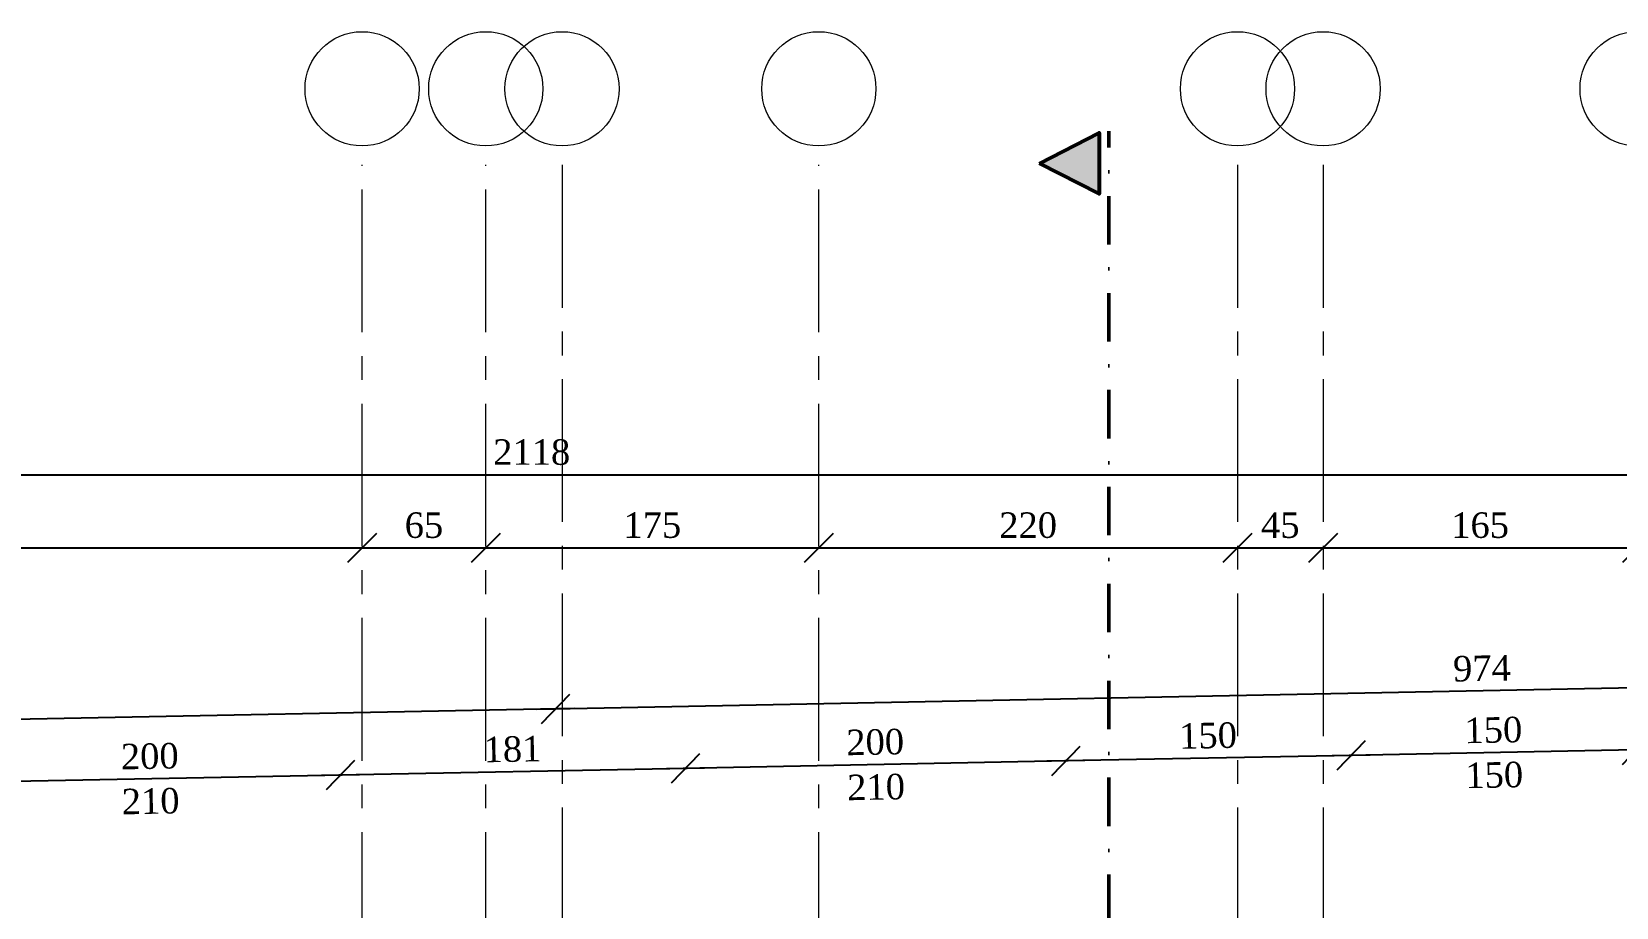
# Model space of a CAD drawing. Header units: millimetres. Extents: x 1373 to 40779, y 1939 to 6439.
# Drawn here: x 10852 to 11685, y 4987 to 5446 of the extents above; entities that cross this region are included whole.
import ezdxf

# ---------------------------------------------------------------- set-up
doc = ezdxf.new("R2010")
doc.units = ezdxf.units.MM
doc.linetypes.add('DASHDOTX2', pattern=[50.8, 25.4, -12.7, 0, -12.7])
doc.linetypes.add('IMPORT-CENTER2', pattern=[112.5, 75, -12.5, 12.5, -12.5])
for name, color, linetype, lineweight in [('A-ANNO-DIMS', 211, 'Continuous', 18), ('A-DETL', 6, 'Continuous', 30), ('A-WALL', 20, 'Continuous', 9), ('kest', 4, 'DASHDOTX2', 50), ('S-GRID', 252, 'IMPORT-CENTER2', 5), ('S-GRID-IDEN', 1, 'Continuous', 18)]:
    doc.layers.add(name, color=color, linetype=linetype, lineweight=lineweight)
doc.styles.add('Times New Roman', font='times.ttf', dxfattribs={"height": 13.4})
doc.dimstyles.new('2_0_mm_-_Arial', dxfattribs={"dimscale": 30.48, "dimtxt": 14.029207, "dimasz": 0.492126, "dimexe": 0.328084, "dimexo": 0.625, "dimgap": 0.164042, "dimtad": 1, "dimdec": 0, "dimtxsty": 'Times New Roman', "dimblk1": 'OBLIQUE', "dimblk2": 'OBLIQUE', "dimsah": 1, "dimcen": 2.5, "dimdle": 0.328084, "dimazin": 3, "dimtfac": 1, "dimtix": 1, "dimtmove": 0, "dimatfit": 3, "dimfxl": 0.656168, "dimfxlon": 1, "dimtvp": 1, "dimarcsym": 2})
doc.dimstyles.new('2_0_mm_-_Arial_2', dxfattribs={"dimscale": 30.48, "dimtxt": 14.029207, "dimasz": 0.492126, "dimexe": 0.328084, "dimexo": 0.625, "dimgap": 0.164042, "dimtad": 1, "dimdec": 0, "dimtxsty": 'Times New Roman', "dimblk1": 'OBLIQUE', "dimblk2": 'OBLIQUE', "dimsah": 1, "dimcen": 2.5, "dimdle": 0.328084, "dimazin": 3, "dimtfac": 1, "dimtix": 1, "dimtmove": 0, "dimatfit": 3, "dimfxl": 0.656168, "dimfxlon": 1, "dimtvp": 1, "dimarcsym": 2})

# ---------------------------------------------------------------- blocks, each defined once
blk = doc.blocks.new('Grid - 3_0mm mit Kreis-1799268-1_BODRUM KAT')
at = {"layer": 'S-GRID-IDEN'}
blk.add_circle((0, 0), 0.3, dxfattribs=at)
blk = doc.blocks.new('_Oblique')
at = {"color": 0, "linetype": 'ByBlock', "lineweight": -2}
blk.add_line((-0.5, -0.5), (0.5, 0.5), dxfattribs=at)
blk = doc.blocks.new('*D17620')
at = {"layer": 'A-ANNO-DIMS', "color": 0, "lineweight": -2, "transparency": 16777216}
blk.add_line((10561.07, 5175.38), (11036.07, 5175.38), dxfattribs=at)
at = {"layer": 'Defpoints', "color": 0, "transparency": 16777216}
for p in [(10571.07, 5195.38), (11026.07, 5195.38), (11026.07, 5175.38)]:
    blk.add_point(p, dxfattribs=at)
at = {"layer": 'A-ANNO-DIMS', "color": 0, "lineweight": -2, "transparency": 16777216, "xscale": 15, "yscale": 15, "zscale": 15, "rotation": 180}
blk.add_blockref('_Oblique', (10571.07, 5175.38), dxfattribs=at)
at = {"layer": 'A-ANNO-DIMS', "color": 0, "lineweight": -2, "transparency": 16777216, "xscale": 15, "yscale": 15, "zscale": 15}
blk.add_blockref('_Oblique', (11026.07, 5175.38), dxfattribs=at)
at = {"layer": 'A-ANNO-DIMS', "color": 0, "transparency": 16777216, "insert": (10798.57, 5187.19), "char_height": 13.4, "width": 36.4299, "attachment_point": 5, "style": 'Times New Roman'}
blk.add_mtext('\\A1;455', dxfattribs=at)
blk = doc.blocks.new('*D17621')
at = {"layer": 'A-ANNO-DIMS', "color": 0, "lineweight": -2, "transparency": 16777216}
blk.add_line((11016.07, 5175.38), (11101.07, 5175.38), dxfattribs=at)
at = {"layer": 'Defpoints', "color": 0, "transparency": 16777216}
for p in [(11026.07, 5195.38), (11091.07, 5195.38), (11091.07, 5175.38)]:
    blk.add_point(p, dxfattribs=at)
at = {"layer": 'A-ANNO-DIMS', "color": 0, "lineweight": -2, "transparency": 16777216, "xscale": 15, "yscale": 15, "zscale": 15, "rotation": 180}
blk.add_blockref('_Oblique', (11026.07, 5175.38), dxfattribs=at)
at = {"layer": 'A-ANNO-DIMS', "color": 0, "lineweight": -2, "transparency": 16777216, "xscale": 15, "yscale": 15, "zscale": 15}
blk.add_blockref('_Oblique', (11091.07, 5175.38), dxfattribs=at)
at = {"layer": 'A-ANNO-DIMS', "color": 0, "transparency": 16777216, "insert": (11058.57, 5187.19), "char_height": 13.4, "width": 24.2866, "attachment_point": 5, "style": 'Times New Roman'}
blk.add_mtext('\\A1;65', dxfattribs=at)
blk = doc.blocks.new('*D17622')
at = {"layer": 'A-ANNO-DIMS', "color": 0, "lineweight": -2, "transparency": 16777216}
blk.add_line((11081.07, 5175.38), (11276.07, 5175.38), dxfattribs=at)
at = {"layer": 'Defpoints', "color": 0, "transparency": 16777216}
for p in [(11091.07, 5195.38), (11266.07, 5195.38), (11266.07, 5175.38)]:
    blk.add_point(p, dxfattribs=at)
at = {"layer": 'A-ANNO-DIMS', "color": 0, "lineweight": -2, "transparency": 16777216, "xscale": 15, "yscale": 15, "zscale": 15, "rotation": 180}
blk.add_blockref('_Oblique', (11091.07, 5175.38), dxfattribs=at)
at = {"layer": 'A-ANNO-DIMS', "color": 0, "lineweight": -2, "transparency": 16777216, "xscale": 15, "yscale": 15, "zscale": 15}
blk.add_blockref('_Oblique', (11266.07, 5175.38), dxfattribs=at)
at = {"layer": 'A-ANNO-DIMS', "color": 0, "transparency": 16777216, "insert": (11178.57, 5187.21), "char_height": 13.4, "width": 36.4299, "attachment_point": 5, "style": 'Times New Roman'}
blk.add_mtext('\\A1;175', dxfattribs=at)
blk = doc.blocks.new('*D17623')
at = {"layer": 'A-ANNO-DIMS', "color": 0, "lineweight": -2, "transparency": 16777216}
blk.add_line((11256.07, 5175.38), (11496.07, 5175.38), dxfattribs=at)
at = {"layer": 'Defpoints', "color": 0, "transparency": 16777216}
for p in [(11266.07, 5195.38), (11486.07, 5195.38), (11486.07, 5175.38)]:
    blk.add_point(p, dxfattribs=at)
at = {"layer": 'A-ANNO-DIMS', "color": 0, "lineweight": -2, "transparency": 16777216, "xscale": 15, "yscale": 15, "zscale": 15, "rotation": 180}
blk.add_blockref('_Oblique', (11266.07, 5175.38), dxfattribs=at)
at = {"layer": 'A-ANNO-DIMS', "color": 0, "lineweight": -2, "transparency": 16777216, "xscale": 15, "yscale": 15, "zscale": 15}
blk.add_blockref('_Oblique', (11486.07, 5175.38), dxfattribs=at)
at = {"layer": 'A-ANNO-DIMS', "color": 0, "transparency": 16777216, "insert": (11376.07, 5187.19), "char_height": 13.4, "width": 36.4299, "attachment_point": 5, "style": 'Times New Roman'}
blk.add_mtext('\\A1;220', dxfattribs=at)
blk = doc.blocks.new('*D17624')
at = {"layer": 'A-ANNO-DIMS', "color": 0, "lineweight": -2, "transparency": 16777216}
blk.add_line((11476.07, 5175.38), (11541.07, 5175.38), dxfattribs=at)
at = {"layer": 'Defpoints', "color": 0, "transparency": 16777216}
for p in [(11486.07, 5195.38), (11531.07, 5195.38), (11531.07, 5175.38)]:
    blk.add_point(p, dxfattribs=at)
at = {"layer": 'A-ANNO-DIMS', "color": 0, "lineweight": -2, "transparency": 16777216, "xscale": 15, "yscale": 15, "zscale": 15, "rotation": 180}
blk.add_blockref('_Oblique', (11486.07, 5175.38), dxfattribs=at)
at = {"layer": 'A-ANNO-DIMS', "color": 0, "lineweight": -2, "transparency": 16777216, "xscale": 15, "yscale": 15, "zscale": 15}
blk.add_blockref('_Oblique', (11531.07, 5175.38), dxfattribs=at)
at = {"layer": 'A-ANNO-DIMS', "color": 0, "transparency": 16777216, "insert": (11508.57, 5187.19), "char_height": 13.4, "width": 24.2866, "attachment_point": 5, "style": 'Times New Roman'}
blk.add_mtext('\\A1;45', dxfattribs=at)
blk = doc.blocks.new('*D17625')
at = {"layer": 'A-ANNO-DIMS', "color": 0, "lineweight": -2, "transparency": 16777216}
blk.add_line((11521.07, 5175.38), (11706.07, 5175.38), dxfattribs=at)
at = {"layer": 'Defpoints', "color": 0, "transparency": 16777216}
for p in [(11531.07, 5195.38), (11696.07, 5195.38), (11696.07, 5175.38)]:
    blk.add_point(p, dxfattribs=at)
at = {"layer": 'A-ANNO-DIMS', "color": 0, "lineweight": -2, "transparency": 16777216, "xscale": 15, "yscale": 15, "zscale": 15, "rotation": 180}
blk.add_blockref('_Oblique', (11531.07, 5175.38), dxfattribs=at)
at = {"layer": 'A-ANNO-DIMS', "color": 0, "lineweight": -2, "transparency": 16777216, "xscale": 15, "yscale": 15, "zscale": 15}
blk.add_blockref('_Oblique', (11696.07, 5175.38), dxfattribs=at)
at = {"layer": 'A-ANNO-DIMS', "color": 0, "transparency": 16777216, "insert": (11613.57, 5187.19), "char_height": 13.4, "width": 36.4299, "attachment_point": 5, "style": 'Times New Roman'}
blk.add_mtext('\\A1;165', dxfattribs=at)
blk = doc.blocks.new('*D17628')
at = {"layer": 'A-ANNO-DIMS', "color": 0, "lineweight": -2, "transparency": 16777216}
for p, q in [((10056.35, 5231.83), (10056.35, 5203.74)), ((10046.35, 5213.74), (12184.05, 5213.74))]:
    blk.add_line(p, q, dxfattribs=at)
at = {"layer": 'Defpoints', "color": 0, "transparency": 16777216}
for p in [(10056.35, 5233.74), (12174.05, 5233.74), (12174.05, 5213.74)]:
    blk.add_point(p, dxfattribs=at)
at = {"layer": 'A-ANNO-DIMS', "color": 0, "lineweight": -2, "transparency": 16777216, "xscale": 15, "yscale": 15, "zscale": 15, "rotation": 180}
blk.add_blockref('_Oblique', (10056.35, 5213.74), dxfattribs=at)
at = {"layer": 'A-ANNO-DIMS', "color": 0, "lineweight": -2, "transparency": 16777216, "xscale": 15, "yscale": 15, "zscale": 15}
blk.add_blockref('_Oblique', (12174.05, 5213.74), dxfattribs=at)
at = {"layer": 'A-ANNO-DIMS', "color": 0, "transparency": 16777216, "insert": (11115.2, 5225.56), "char_height": 13.4, "width": 48.5733, "attachment_point": 5, "style": 'Times New Roman'}
blk.add_mtext('\\A1;2118', dxfattribs=at)
blk = doc.blocks.new('*D17630')
at = {"layer": 'A-ANNO-DIMS', "color": 0, "lineweight": -2, "transparency": 16777216}
blk.add_line((11705.72, 5069.46), (11535.8, 5066.15), dxfattribs=at)
at = {"layer": 'Defpoints', "color": 0, "transparency": 16777216}
for p in [(11545.8, 5066.35), (11546.19, 5046.35), (11696.12, 5049.27)]:
    blk.add_point(p, dxfattribs=at)
at = {"layer": 'A-ANNO-DIMS', "color": 0, "lineweight": -2, "transparency": 16777216, "xscale": 15, "yscale": 15, "zscale": 15}
for p, rotation in [((11545.8, 5066.35), 181.115570023634), ((11695.73, 5069.27), 1.115570023634005)]:
    blk.add_blockref('_Oblique', p, dxfattribs=dict(at, rotation=rotation))
at = {"layer": 'A-ANNO-DIMS', "color": 0, "transparency": 16777216, "char_height": 13.4, "width": 36.4299, "attachment_point": 5, "rotation": 1.11557, "style": 'Times New Roman'}
for insert in [(11620.53, 5079.62), (11620.99, 5056)]:
    blk.add_mtext('\\A1;150', dxfattribs=dict(at, insert=insert))
blk = doc.blocks.new('*D17631')
at = {"layer": 'A-ANNO-DIMS', "color": 0, "lineweight": -2, "transparency": 16777216}
blk.add_line((11555.8, 5066.54), (11385.87, 5063.24), dxfattribs=at)
at = {"layer": 'Defpoints', "color": 0, "transparency": 16777216}
for p in [(11395.87, 5063.43), (11546.19, 5046.35), (11396.26, 5043.43)]:
    blk.add_point(p, dxfattribs=at)
at = {"layer": 'A-ANNO-DIMS', "color": 0, "lineweight": -2, "transparency": 16777216, "xscale": 15, "yscale": 15, "zscale": 15}
for p, rotation in [((11545.8, 5066.35), 1.115570023634005), ((11395.87, 5063.43), 181.115570023634)]:
    blk.add_blockref('_Oblique', p, dxfattribs=dict(at, rotation=rotation))
at = {"layer": 'A-ANNO-DIMS', "color": 0, "transparency": 16777216, "insert": (11470.6, 5076.7), "char_height": 13.4, "width": 36.4299, "attachment_point": 5, "rotation": 1.11557, "style": 'Times New Roman'}
blk.add_mtext('\\A1;150', dxfattribs=at)
blk = doc.blocks.new('*D17632')
at = {"layer": 'A-ANNO-DIMS', "color": 0, "lineweight": -2, "transparency": 16777216}
blk.add_line((11405.87, 5063.62), (11185.97, 5059.34), dxfattribs=at)
at = {"layer": 'Defpoints', "color": 0, "transparency": 16777216}
for p in [(11195.96, 5059.54), (11196.35, 5039.54), (11396.26, 5043.43)]:
    blk.add_point(p, dxfattribs=at)
at = {"layer": 'A-ANNO-DIMS', "color": 0, "lineweight": -2, "transparency": 16777216, "xscale": 15, "yscale": 15, "zscale": 15}
for p, rotation in [((11195.96, 5059.54), 181.115570023634), ((11395.87, 5063.43), 1.115570023634005)]:
    blk.add_blockref('_Oblique', p, dxfattribs=dict(at, rotation=rotation))
at = {"layer": 'A-ANNO-DIMS', "color": 0, "transparency": 16777216, "char_height": 13.4, "width": 36.4299, "attachment_point": 5, "rotation": 1.11557, "style": 'Times New Roman'}
for s, insert in [('\\A1;200', (11295.69, 5073.3)), ('\\A1;210', (11296.15, 5049.67))]:
    blk.add_mtext(s, dxfattribs=dict(at, insert=insert))
blk = doc.blocks.new('*D17633')
at = {"layer": 'A-ANNO-DIMS', "color": 0, "lineweight": -2, "transparency": 16777216}
blk.add_line((11205.96, 5059.73), (11004.7, 5055.81), dxfattribs=at)
at = {"layer": 'Defpoints', "color": 0, "transparency": 16777216}
for p in [(11014.7, 5056.01), (11196.35, 5039.54), (11015.09, 5036.01)]:
    blk.add_point(p, dxfattribs=at)
at = {"layer": 'A-ANNO-DIMS', "color": 0, "lineweight": -2, "transparency": 16777216, "xscale": 15, "yscale": 15, "zscale": 15}
for p, rotation in [((11014.7, 5056.01), 181.115570023634), ((11195.96, 5059.54), 1.115570023634005)]:
    blk.add_blockref('_Oblique', p, dxfattribs=dict(at, rotation=rotation))
at = {"layer": 'A-ANNO-DIMS', "color": 0, "transparency": 16777216, "insert": (11105.1, 5069.59), "char_height": 13.4, "width": 36.4299, "attachment_point": 5, "rotation": 1.11557, "style": 'Times New Roman'}
blk.add_mtext('\\A1;181', dxfattribs=at)
blk = doc.blocks.new('*D17634')
at = {"layer": 'A-ANNO-DIMS', "color": 0, "lineweight": -2, "transparency": 16777216}
blk.add_line((11024.7, 5056.2), (10804.74, 5051.92), dxfattribs=at)
at = {"layer": 'Defpoints', "color": 0, "transparency": 16777216}
for p in [(10814.74, 5052.11), (10815.13, 5032.12), (11015.09, 5036.01)]:
    blk.add_point(p, dxfattribs=at)
at = {"layer": 'A-ANNO-DIMS', "color": 0, "lineweight": -2, "transparency": 16777216, "xscale": 15, "yscale": 15, "zscale": 15}
for p, rotation in [((11014.7, 5056.01), 1.115570023634005), ((10814.74, 5052.11), 181.115570023634)]:
    blk.add_blockref('_Oblique', p, dxfattribs=dict(at, rotation=rotation))
at = {"layer": 'A-ANNO-DIMS', "color": 0, "transparency": 16777216, "char_height": 13.4, "width": 36.4299, "attachment_point": 5, "rotation": 1.11557, "style": 'Times New Roman'}
for s, insert in [('\\A1;200', (10914.49, 5065.87)), ('\\A1;210', (10914.95, 5042.25))]:
    blk.add_mtext(s, dxfattribs=dict(at, insert=insert))
blk = doc.blocks.new('*D17640')
at = {"layer": 'A-ANNO-DIMS', "color": 0, "lineweight": -2, "transparency": 16777216}
for p, q in [((12102.18, 5091.58), (12101.63, 5119.67)), ((12111.82, 5109.87), (11117.68, 5090.51))]:
    blk.add_line(p, q, dxfattribs=at)
at = {"layer": 'Defpoints', "color": 0, "transparency": 16777216}
for p in [(11127.68, 5090.7), (12102.22, 5089.68), (11128.07, 5070.71)]:
    blk.add_point(p, dxfattribs=at)
at = {"layer": 'A-ANNO-DIMS', "color": 0, "lineweight": -2, "transparency": 16777216, "xscale": 15, "yscale": 15, "zscale": 15}
for p, rotation in [((12101.83, 5109.67), 1.115570023634005), ((11127.68, 5090.7), 181.115570023634)]:
    blk.add_blockref('_Oblique', p, dxfattribs=dict(at, rotation=rotation))
at = {"layer": 'A-ANNO-DIMS', "color": 0, "transparency": 16777216, "insert": (11614.52, 5112.02), "char_height": 13.4, "width": 36.4299, "attachment_point": 5, "rotation": 1.11557, "style": 'Times New Roman'}
blk.add_mtext('\\A1;974', dxfattribs=at)
blk = doc.blocks.new('*D17641')
at = {"layer": 'A-ANNO-DIMS', "color": 0, "lineweight": -2, "transparency": 16777216}
for p, q in [((11137.68, 5090.9), (10042.88, 5069.58)), ((10053.23, 5051.68), (10052.69, 5079.77))]:
    blk.add_line(p, q, dxfattribs=at)
at = {"layer": 'Defpoints', "color": 0, "transparency": 16777216}
for p in [(10052.88, 5069.77), (11128.07, 5070.71), (10053.27, 5049.78)]:
    blk.add_point(p, dxfattribs=at)
at = {"layer": 'A-ANNO-DIMS', "color": 0, "lineweight": -2, "transparency": 16777216, "xscale": 15, "yscale": 15, "zscale": 15}
for p, rotation in [((11127.68, 5090.7), 1.115570023634005), ((10052.88, 5069.77), 181.115570023634)]:
    blk.add_blockref('_Oblique', p, dxfattribs=dict(at, rotation=rotation))
at = {"layer": 'A-ANNO-DIMS', "color": 0, "transparency": 16777216, "insert": (10590.05, 5092.07), "char_height": 13.4, "width": 48.5733, "attachment_point": 5, "rotation": 1.11557, "style": 'Times New Roman'}
blk.add_mtext('\\A1;1075', dxfattribs=at)
blk = doc.blocks.new('KESİT')
at = {"layer": 'A-WALL'}
blk.add_hatch(color=4, dxfattribs=at).paths.add_polyline_path([(14731.35, 5377.25), (14762.75, 5393.24), (14762.75, 5361.27)])
at = {"layer": 'A-WALL', "color": 4, "lineweight": 53}
blk.add_lwpolyline([(14731.35, 5377.25), (14762.75, 5393.24), (14762.75, 5361.27), (14731.35, 5377.25)], dxfattribs=at)
at = {"layer": 'kest'}
blk.add_line((14767.84, 2942.37), (14767.85, 5394.21), dxfattribs=at)

msp = doc.modelspace()

# ---------------------------------------------------------------- linework, layer by layer
at = {"layer": 'S-GRID', "lineweight": 18}
for p, q in [((11026.07, 2926.07), (11026.07, 5376.43)), ((11091.07, 2926.07), (11091.07, 5376.43)), ((11131.13, 5376.43), (11131.13, 2926.07)), ((11266.07, 2926.07), (11266.07, 5376.43)), ((11486.07, 5376.43), (11486.07, 2926.07)), ((11531.07, 5376.43), (11531.07, 2926.07))]:
    msp.add_line(p, q, dxfattribs=at)

# ---------------------------------------------------------------- block references
at = {"layer": 'A-DETL'}
msp.add_blockref('KESİT', (-3349.35, 0), dxfattribs=at)
at = {"layer": 'S-GRID-IDEN', "xscale": 99.99999999999993, "yscale": 99.99999999999993, "zscale": 99.99999999999993}
for p in [(11026.07, 5416.43), (11091.07, 5416.43), (11266.07, 5416.43), (11696.07, 5416.43)]:
    msp.add_blockref('Grid - 3_0mm mit Kreis-1799268-1_BODRUM KAT', p, dxfattribs=at)
at = {"layer": 'S-GRID-IDEN', "xscale": 99.99999999999993, "yscale": 99.99999999999993, "zscale": 99.99999999999993, "rotation": 180}
for p in [(11131.13, 5416.43), (11486.07, 5416.43), (11531.07, 5416.43)]:
    msp.add_blockref('Grid - 3_0mm mit Kreis-1799268-1_BODRUM KAT', p, dxfattribs=at)

# ---------------------------------------------------------------- dimensions: what is measured, and where the dimension line sits
at = {"layer": 'A-ANNO-DIMS'}
for base, p1, p2, dimstyle, override, picture, middle in [((12174.05, 5213.74), (10056.35, 5233.74), (12174.05, 5233.74), '2_0_mm_-_Arial_2', {"dimse1": 0, "dimse2": 1, "dimfxl": 2117.692223}, '*D17628', (11115.2, 5225.56)), ((11266.07, 5175.38), (11091.07, 5195.38), (11266.07, 5195.38), '2_0_mm_-_Arial', {"dimse1": 1, "dimse2": 1, "dimfxl": 175}, '*D17622', (11178.57, 5187.21)), ((11026.07, 5175.38), (10571.07, 5195.38), (11026.07, 5195.38), '2_0_mm_-_Arial', {"dimse1": 1, "dimse2": 1, "dimfxl": 455}, '*D17620', (10798.57, 5187.19)), ((11091.07, 5175.38), (11026.07, 5195.38), (11091.07, 5195.38), '2_0_mm_-_Arial', {"dimse1": 1, "dimse2": 1, "dimfxl": 65}, '*D17621', (11058.57, 5187.19)), ((11486.07, 5175.38), (11266.07, 5195.38), (11486.07, 5195.38), '2_0_mm_-_Arial', {"dimse1": 1, "dimse2": 1, "dimfxl": 220}, '*D17623', (11376.07, 5187.19)), ((11531.07, 5175.38), (11486.07, 5195.38), (11531.07, 5195.38), '2_0_mm_-_Arial', {"dimse1": 1, "dimse2": 1, "dimfxl": 45}, '*D17624', (11508.57, 5187.19)), ((11696.07, 5175.38), (11531.07, 5195.38), (11696.07, 5195.38), '2_0_mm_-_Arial', {"dimse1": 1, "dimse2": 1, "dimfxl": 165}, '*D17625', (11613.57, 5187.19))]:
    dim = msp.add_linear_dim(base=base, p1=p1, p2=p2, dimstyle=dimstyle, override=override, dxfattribs=at)
    dim.commit()
    dim.dimension.update_dxf_attribs({"geometry": picture, "text_midpoint": middle})
for base, p1, p2, override, picture, middle in [((11127.68, 5090.7), (12102.22, 5089.68), (11128.07, 5070.71), {"dimse1": 0, "dimse2": 1, "dimfxl": 974.333311}, '*D17640', (11614.52, 5112.02)), ((10052.88, 5069.77), (11128.07, 5070.71), (10053.27, 5049.78), {"dimse1": 1, "dimse2": 0, "dimfxl": 1074.999688}, '*D17641', (10590.05, 5092.07)), ((11395.87, 5063.43), (11546.19, 5046.35), (11396.26, 5043.43), {"dimse1": 1, "dimse2": 1, "dimfxl": 149.95673}, '*D17631', (11470.6, 5076.7)), ((11014.7, 5056.01), (11196.35, 5039.54), (11015.09, 5036.01), {"dimse1": 1, "dimse2": 1, "dimfxl": 181.296064}, '*D17633', (11105.1, 5069.59))]:
    dim = msp.add_linear_dim(base=base, p1=p1, p2=p2, angle=1.11557, dimstyle='2_0_mm_-_Arial_2', override=override, dxfattribs=at)
    dim.commit()
    dim.dimension.update_dxf_attribs({"geometry": picture, "text_midpoint": middle})
for base, p1, p2, text, override, picture, middle in [((11545.8, 5066.35), (11696.12, 5049.27), (11546.19, 5046.35), '<>\\X150', {"dimse1": 1, "dimse2": 1, "dimfxl": 149.95673}, '*D17630', (11620.76, 5067.81)), ((11195.96, 5059.54), (11396.26, 5043.43), (11196.35, 5039.54), '<>\\X210', {"dimse1": 1, "dimse2": 1, "dimfxl": 199.942307}, '*D17632', (11295.92, 5061.48)), ((10814.74, 5052.11), (11015.09, 5036.01), (10815.13, 5032.12), '<>\\X210', {"dimse1": 1, "dimse2": 1, "dimfxl": 200}, '*D17634', (10914.72, 5054.06))]:
    dim = msp.add_linear_dim(base=base, p1=p1, p2=p2, angle=1.11557, text=text, dimstyle='2_0_mm_-_Arial_2', override=override, dxfattribs=at)
    dim.commit()
    dim.dimension.update_dxf_attribs({"geometry": picture, "text_midpoint": middle})

doc.saveas('drawing.dxf')
